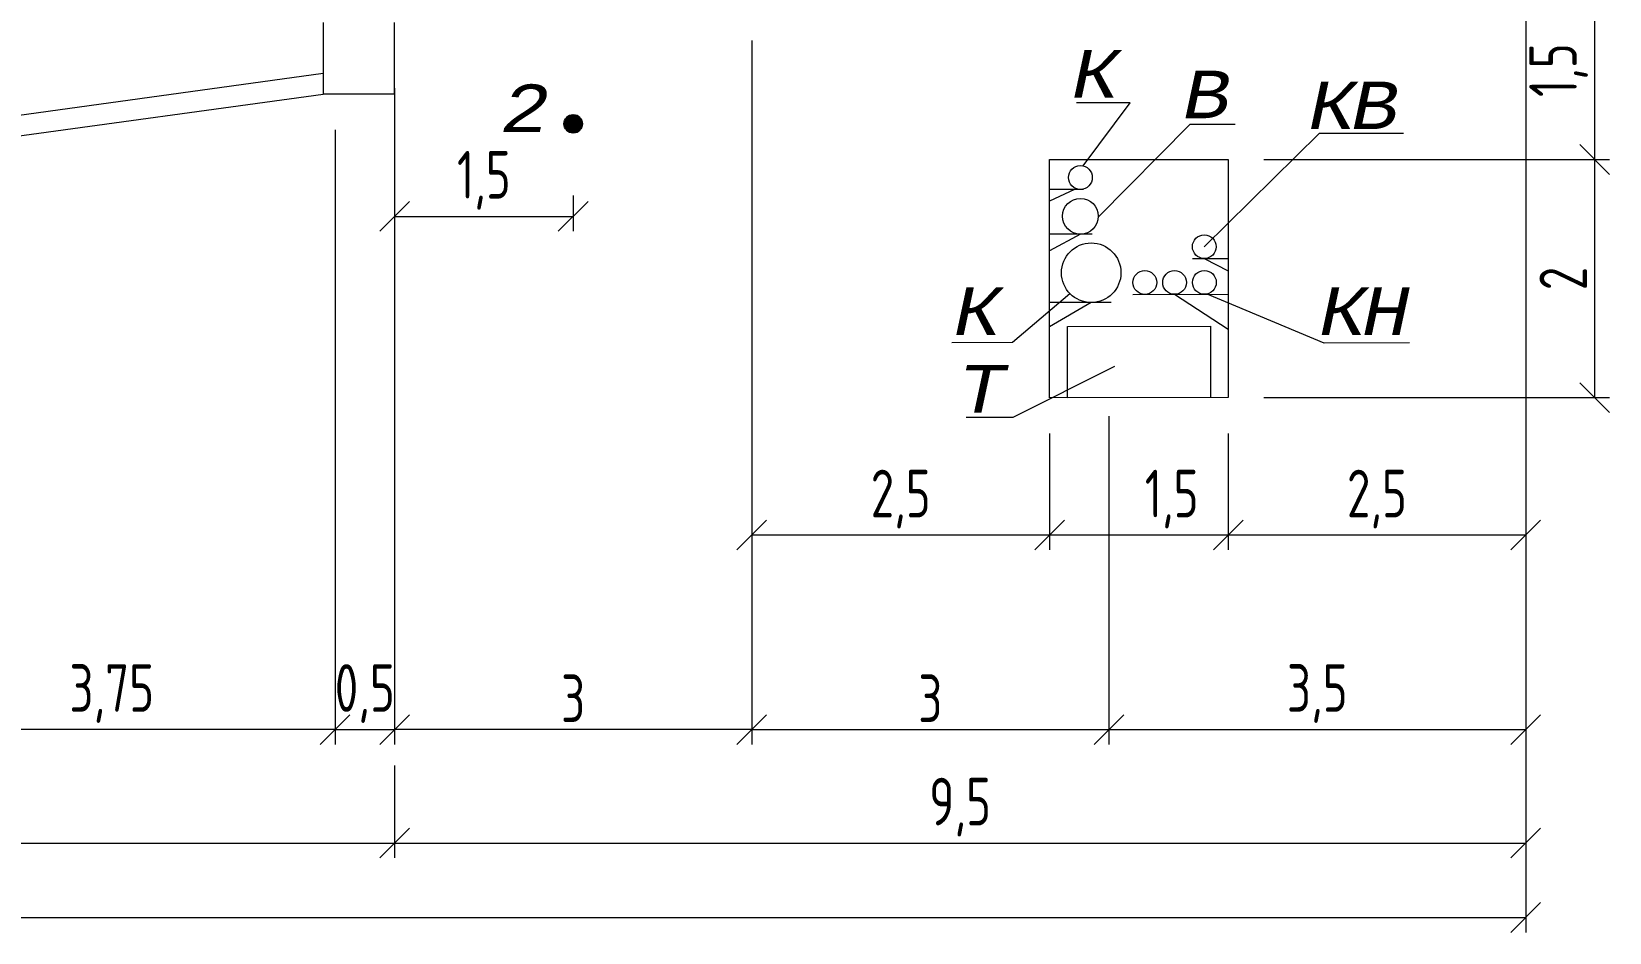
# Model space of a CAD drawing. Header units: millimetres. Extents: x 61790 to 115820, y -121437 to -29877.
# Drawn here: x 102567 to 115820, y -60010 to -52445 of the extents above; entities that cross this region are included whole.
import ezdxf

# ---------------------------------------------------------------- set-up
doc = ezdxf.new("R2010")
doc.units = ezdxf.units.MM
for name, color, linetype, lineweight in [('Линия 0.2', 220, 'Continuous', 20), ('Размер', 94, 'Continuous', 15), ('Інж. мережі', 205, 'Continuous', 18)]:
    doc.layers.add(name, color=color, linetype=linetype, lineweight=lineweight)
doc.styles.get("Standard").update_dxf_attribs({"font": 'isocteui.ttf', "width": 0.8})
doc.styles.add('стиль1', font='arial.ttf')
doc.dimstyles.new('М-100', dxfattribs={"dimscale": 100, "dimtxt": 4, "dimasz": 2.5, "dimexe": 1.25, "dimexo": 3, "dimtad": 1, "dimlfac": 0.001, "dimtxsty": 'Standard', "dimblk": 'OBLIQUE', "dimcen": 2.5, "dimadec": 0, "dimazin": 0, "dimtfac": 1, "dimtmove": 0, "dimatfit": 3, "dimldrblk": 'OBLIQUE', "dimfxl": 1.25, "dimlwd": -1, "dimlwe": -1, "dimarcsym": 0})

# ---------------------------------------------------------------- blocks, each defined once
blk = doc.blocks.new('_Oblique')
at = {"color": 0, "linetype": 'ByBlock', "lineweight": -2}
blk.add_line((-0.5, -0.5), (0.5, 0.5), dxfattribs=at)
blk = doc.blocks.new('*D50')
at = {"layer": 'Defpoints', "color": 0, "ltscale": 1000, "transparency": 16777216}
for p in [(108616, -52220), (105616, -52620), (105616, -58307)]:
    blk.add_point(p, dxfattribs=at)
at = {"layer": 'Размер', "color": 0, "ltscale": 1000, "transparency": 16777216}
for p, q in [((108616, -52520), (108616, -58432)), ((105616, -52920), (105616, -58432)), ((108616, -58307), (105616, -58307))]:
    blk.add_line(p, q, dxfattribs=at)
at = {"layer": 'Размер', "color": 0, "ltscale": 1000, "transparency": 16777216, "xscale": 250, "yscale": 250, "zscale": 250, "rotation": 180}
blk.add_blockref('_Oblique', (105616, -58307), dxfattribs=at)
at = {"layer": 'Размер', "color": 0, "ltscale": 1000, "transparency": 16777216, "xscale": 250, "yscale": 250, "zscale": 250}
blk.add_blockref('_Oblique', (108616, -58307), dxfattribs=at)
at = {"layer": 'Размер', "color": 0, "ltscale": 1000, "transparency": 16777216, "insert": (107116, -58044), "char_height": 400, "attachment_point": 5}
blk.add_mtext('3', dxfattribs=at)
blk = doc.blocks.new('*D54')
at = {"layer": 'Defpoints', "color": 0, "ltscale": 1000, "transparency": 16777216}
for p in [(108616, -52520), (111616, -55375), (111616, -58307)]:
    blk.add_point(p, dxfattribs=at)
at = {"layer": 'Размер', "color": 0, "ltscale": 1000, "transparency": 16777216}
for p, q in [((108616, -52820), (108616, -58432)), ((111616, -55675), (111616, -58432)), ((108616, -58307), (111616, -58307))]:
    blk.add_line(p, q, dxfattribs=at)
at = {"layer": 'Размер', "color": 0, "ltscale": 1000, "transparency": 16777216, "xscale": 250, "yscale": 250, "zscale": 250, "rotation": 180}
blk.add_blockref('_Oblique', (108616, -58307), dxfattribs=at)
at = {"layer": 'Размер', "color": 0, "ltscale": 1000, "transparency": 16777216, "xscale": 250, "yscale": 250, "zscale": 250}
blk.add_blockref('_Oblique', (111616, -58307), dxfattribs=at)
at = {"layer": 'Размер', "color": 0, "ltscale": 1000, "transparency": 16777216, "insert": (110116, -58044), "char_height": 400, "attachment_point": 5}
blk.add_mtext('3', dxfattribs=at)
blk = doc.blocks.new('*D55')
at = {"layer": 'Defpoints', "color": 0, "ltscale": 1000, "transparency": 16777216}
for p in [(105116, -54399), (105616, -54399), (105616, -58307)]:
    blk.add_point(p, dxfattribs=at)
at = {"layer": 'Размер', "color": 0, "ltscale": 1000, "transparency": 16777216}
for p, q in [((105116, -54699), (105116, -58432)), ((105616, -54699), (105616, -58432)), ((105116, -58307), (105616, -58307))]:
    blk.add_line(p, q, dxfattribs=at)
at = {"layer": 'Размер', "color": 0, "ltscale": 1000, "transparency": 16777216, "xscale": 250, "yscale": 250, "zscale": 250, "rotation": 180}
blk.add_blockref('_Oblique', (105116, -58307), dxfattribs=at)
at = {"layer": 'Размер', "color": 0, "ltscale": 1000, "transparency": 16777216, "xscale": 250, "yscale": 250, "zscale": 250}
blk.add_blockref('_Oblique', (105616, -58307), dxfattribs=at)
at = {"layer": 'Размер', "color": 0, "ltscale": 1000, "transparency": 16777216, "insert": (105366, -58004), "char_height": 400, "attachment_point": 5}
blk.add_mtext('0,5', dxfattribs=at)
blk = doc.blocks.new('*D56')
at = {"layer": 'Defpoints', "color": 0, "ltscale": 1000, "transparency": 16777216}
for p in [(105616, -53520), (107116, -53520), (107116, -53997)]:
    blk.add_point(p, dxfattribs=at)
at = {"layer": 'Размер', "color": 0, "ltscale": 1000, "transparency": 16777216}
for p, q in [((105616, -53820), (105616, -54122)), ((107116, -53820), (107116, -54122)), ((105616, -53997), (107116, -53997))]:
    blk.add_line(p, q, dxfattribs=at)
at = {"layer": 'Размер', "color": 0, "ltscale": 1000, "transparency": 16777216, "xscale": 250, "yscale": 250, "zscale": 250, "rotation": 180}
blk.add_blockref('_Oblique', (105616, -53997), dxfattribs=at)
at = {"layer": 'Размер', "color": 0, "ltscale": 1000, "transparency": 16777216, "xscale": 250, "yscale": 250, "zscale": 250}
blk.add_blockref('_Oblique', (107116, -53997), dxfattribs=at)
at = {"layer": 'Размер', "color": 0, "ltscale": 1000, "transparency": 16777216, "insert": (106366, -53694), "char_height": 400, "attachment_point": 5}
blk.add_mtext('1,5', dxfattribs=at)
blk = doc.blocks.new('*D63')
at = {"layer": 'Defpoints', "color": 0, "ltscale": 1000, "transparency": 16777216}
for p in [(115116, -56988), (63116, -58307), (115116, -59885)]:
    blk.add_point(p, dxfattribs=at)
at = {"layer": 'Размер', "color": 0, "ltscale": 1000, "transparency": 16777216}
for p, q in [((115116, -57288), (115116, -60010)), ((63116, -58607), (63116, -60010)), ((63116, -59885), (115116, -59885))]:
    blk.add_line(p, q, dxfattribs=at)
at = {"layer": 'Размер', "color": 0, "ltscale": 1000, "transparency": 16777216, "xscale": 250, "yscale": 250, "zscale": 250, "rotation": 180}
blk.add_blockref('_Oblique', (63116, -59885), dxfattribs=at)
at = {"layer": 'Размер', "color": 0, "ltscale": 1000, "transparency": 16777216, "xscale": 250, "yscale": 250, "zscale": 250}
blk.add_blockref('_Oblique', (115116, -59885), dxfattribs=at)
at = {"layer": 'Размер', "color": 0, "ltscale": 1000, "transparency": 16777216, "insert": (89116, -59623), "char_height": 400, "attachment_point": 5}
blk.add_mtext('52', dxfattribs=at)
blk = doc.blocks.new('*D67')
at = {"layer": 'Defpoints', "color": 0, "ltscale": 1000, "transparency": 16777216}
for p in [(105116, -52970), (101366, -54635), (101366, -58307)]:
    blk.add_point(p, dxfattribs=at)
at = {"layer": 'Размер', "color": 0, "ltscale": 1000, "transparency": 16777216}
for p, q in [((105116, -53270), (105116, -58432)), ((101366, -54935), (101366, -58432)), ((105116, -58307), (101366, -58307))]:
    blk.add_line(p, q, dxfattribs=at)
at = {"layer": 'Размер', "color": 0, "ltscale": 1000, "transparency": 16777216, "xscale": 250, "yscale": 250, "zscale": 250, "rotation": 180}
blk.add_blockref('_Oblique', (101366, -58307), dxfattribs=at)
at = {"layer": 'Размер', "color": 0, "ltscale": 1000, "transparency": 16777216, "xscale": 250, "yscale": 250, "zscale": 250}
blk.add_blockref('_Oblique', (105116, -58307), dxfattribs=at)
at = {"layer": 'Размер', "color": 0, "ltscale": 1000, "transparency": 16777216, "insert": (103241, -58004), "char_height": 400, "attachment_point": 5}
blk.add_mtext('3,75', dxfattribs=at)
blk = doc.blocks.new('*D70')
at = {"layer": 'Defpoints', "color": 0, "ltscale": 1000, "transparency": 16777216}
for p in [(115116, -52019), (111616, -55375), (115116, -58307)]:
    blk.add_point(p, dxfattribs=at)
at = {"layer": 'Размер', "color": 0, "ltscale": 1000, "transparency": 16777216}
for p, q in [((115116, -52319), (115116, -58432)), ((111616, -55675), (111616, -58432)), ((111616, -58307), (115116, -58307))]:
    blk.add_line(p, q, dxfattribs=at)
at = {"layer": 'Размер', "color": 0, "ltscale": 1000, "transparency": 16777216, "xscale": 250, "yscale": 250, "zscale": 250, "rotation": 180}
blk.add_blockref('_Oblique', (111616, -58307), dxfattribs=at)
at = {"layer": 'Размер', "color": 0, "ltscale": 1000, "transparency": 16777216, "xscale": 250, "yscale": 250, "zscale": 250}
blk.add_blockref('_Oblique', (115116, -58307), dxfattribs=at)
at = {"layer": 'Размер', "color": 0, "ltscale": 1000, "transparency": 16777216, "insert": (113366, -58004), "char_height": 400, "attachment_point": 5}
blk.add_mtext('3,5', dxfattribs=at)
blk = doc.blocks.new('*D101')
at = {"layer": 'Defpoints', "color": 0, "ltscale": 1000, "transparency": 16777216}
for p in [(72616, -58307), (105616, -58307), (105616, -59260)]:
    blk.add_point(p, dxfattribs=at)
at = {"layer": 'Размер', "color": 0, "ltscale": 1000, "transparency": 16777216}
for p, q in [((72616, -58607), (72616, -59385)), ((105616, -58607), (105616, -59385)), ((72616, -59260), (105616, -59260))]:
    blk.add_line(p, q, dxfattribs=at)
at = {"layer": 'Размер', "color": 0, "ltscale": 1000, "transparency": 16777216, "xscale": 250, "yscale": 250, "zscale": 250, "rotation": 180}
blk.add_blockref('_Oblique', (72616, -59260), dxfattribs=at)
at = {"layer": 'Размер', "color": 0, "ltscale": 1000, "transparency": 16777216, "xscale": 250, "yscale": 250, "zscale": 250}
blk.add_blockref('_Oblique', (105616, -59260), dxfattribs=at)
at = {"layer": 'Размер', "color": 0, "ltscale": 1000, "transparency": 16777216, "insert": (89116, -58998), "char_height": 400, "attachment_point": 5}
blk.add_mtext('33', dxfattribs=at)
blk = doc.blocks.new('*D103')
at = {"layer": 'Defpoints', "color": 0, "ltscale": 1000, "transparency": 16777216}
for p in [(105616, -58307), (115116, -58307), (115116, -59260)]:
    blk.add_point(p, dxfattribs=at)
at = {"layer": 'Размер', "color": 0, "ltscale": 1000, "transparency": 16777216}
for p, q in [((105616, -58607), (105616, -59385)), ((115116, -58607), (115116, -59385)), ((105616, -59260), (115116, -59260))]:
    blk.add_line(p, q, dxfattribs=at)
at = {"layer": 'Размер', "color": 0, "ltscale": 1000, "transparency": 16777216, "xscale": 250, "yscale": 250, "zscale": 250, "rotation": 180}
blk.add_blockref('_Oblique', (105616, -59260), dxfattribs=at)
at = {"layer": 'Размер', "color": 0, "ltscale": 1000, "transparency": 16777216, "xscale": 250, "yscale": 250, "zscale": 250}
blk.add_blockref('_Oblique', (115116, -59260), dxfattribs=at)
at = {"layer": 'Размер', "color": 0, "ltscale": 1000, "transparency": 16777216, "insert": (110366, -58958), "char_height": 400, "attachment_point": 5}
blk.add_mtext('9,5', dxfattribs=at)
blk = doc.blocks.new('*D107')
at = {"layer": 'Defpoints', "color": 0, "ltscale": 1000, "transparency": 16777216}
for p in [(112672, -52019), (112616, -53519), (115695, -53519)]:
    blk.add_point(p, dxfattribs=at)
at = {"layer": 'Размер', "color": 0, "ltscale": 1000, "transparency": 16777216}
for p, q in [((112972, -52019), (115820, -52019)), ((115695, -52019), (115695, -53519)), ((112916, -53519), (115820, -53519))]:
    blk.add_line(p, q, dxfattribs=at)
at = {"layer": 'Размер', "color": 0, "ltscale": 1000, "transparency": 16777216, "xscale": 250, "yscale": 250, "zscale": 250}
for p, rotation in [((115695, -52019), 90), ((115695, -53519), 270)]:
    blk.add_blockref('_Oblique', p, dxfattribs=dict(at, rotation=rotation))
at = {"layer": 'Размер', "color": 0, "ltscale": 1000, "transparency": 16777216, "insert": (115392, -52769), "char_height": 400, "attachment_point": 5, "rotation": 90}
blk.add_mtext('1,5', dxfattribs=at)
blk = doc.blocks.new('*D104')
at = {"layer": 'Defpoints', "color": 0, "ltscale": 1000, "transparency": 16777216}
for p in [(112616, -53519), (112618, -55519), (115695, -55519)]:
    blk.add_point(p, dxfattribs=at)
at = {"layer": 'Размер', "color": 0, "ltscale": 1000, "transparency": 16777216}
for p, q in [((112916, -53519), (115820, -53519)), ((115695, -53519), (115695, -55519)), ((112918, -55519), (115820, -55519))]:
    blk.add_line(p, q, dxfattribs=at)
at = {"layer": 'Размер', "color": 0, "ltscale": 1000, "transparency": 16777216, "xscale": 250, "yscale": 250, "zscale": 250}
for p, rotation in [((115695, -53519), 90), ((115695, -55519), 270)]:
    blk.add_blockref('_Oblique', p, dxfattribs=dict(at, rotation=rotation))
at = {"layer": 'Размер', "color": 0, "ltscale": 1000, "transparency": 16777216, "insert": (115432, -54519), "char_height": 400, "attachment_point": 5, "rotation": 90}
blk.add_mtext('2', dxfattribs=at)
blk = doc.blocks.new('*D105')
at = {"layer": 'Defpoints', "color": 0, "ltscale": 1000, "transparency": 16777216}
for p in [(112618, -55521), (115116, -55519), (112618, -56673)]:
    blk.add_point(p, dxfattribs=at)
at = {"layer": 'Размер', "color": 0, "ltscale": 1000, "transparency": 16777216}
for p, q in [((112618, -55821), (112618, -56798)), ((115116, -55819), (115116, -56798)), ((115116, -56673), (112618, -56673))]:
    blk.add_line(p, q, dxfattribs=at)
at = {"layer": 'Размер', "color": 0, "ltscale": 1000, "transparency": 16777216, "xscale": 250, "yscale": 250, "zscale": 250, "rotation": 180}
blk.add_blockref('_Oblique', (112618, -56673), dxfattribs=at)
at = {"layer": 'Размер', "color": 0, "ltscale": 1000, "transparency": 16777216, "xscale": 250, "yscale": 250, "zscale": 250}
blk.add_blockref('_Oblique', (115116, -56673), dxfattribs=at)
at = {"layer": 'Размер', "color": 0, "ltscale": 1000, "transparency": 16777216, "insert": (113867, -56371), "char_height": 400, "attachment_point": 5}
blk.add_mtext('2,5', dxfattribs=at)
blk = doc.blocks.new('*D108')
at = {"layer": 'Defpoints', "color": 0, "ltscale": 1000, "transparency": 16777216}
for p in [(111118, -55520), (112618, -55519), (111118, -56673)]:
    blk.add_point(p, dxfattribs=at)
at = {"layer": 'Размер', "color": 0, "ltscale": 1000, "transparency": 16777216}
for p, q in [((111118, -55820), (111118, -56798)), ((112618, -55819), (112618, -56798)), ((112618, -56673), (111118, -56673))]:
    blk.add_line(p, q, dxfattribs=at)
at = {"layer": 'Размер', "color": 0, "ltscale": 1000, "transparency": 16777216, "xscale": 250, "yscale": 250, "zscale": 250, "rotation": 180}
blk.add_blockref('_Oblique', (111118, -56673), dxfattribs=at)
at = {"layer": 'Размер', "color": 0, "ltscale": 1000, "transparency": 16777216, "xscale": 250, "yscale": 250, "zscale": 250}
blk.add_blockref('_Oblique', (112618, -56673), dxfattribs=at)
at = {"layer": 'Размер', "color": 0, "ltscale": 1000, "transparency": 16777216, "insert": (112143, -56371), "char_height": 400, "attachment_point": 5}
blk.add_mtext('1,5', dxfattribs=at)
blk = doc.blocks.new('*D106')
at = {"layer": 'Defpoints', "color": 0, "ltscale": 1000, "transparency": 16777216}
for p in [(108616, -55520), (111118, -55520), (108616, -56673)]:
    blk.add_point(p, dxfattribs=at)
at = {"layer": 'Размер', "color": 0, "ltscale": 1000, "transparency": 16777216}
for p, q in [((108616, -55820), (108616, -56798)), ((111118, -55820), (111118, -56798)), ((111118, -56673), (108616, -56673))]:
    blk.add_line(p, q, dxfattribs=at)
at = {"layer": 'Размер', "color": 0, "ltscale": 1000, "transparency": 16777216, "xscale": 250, "yscale": 250, "zscale": 250, "rotation": 180}
blk.add_blockref('_Oblique', (108616, -56673), dxfattribs=at)
at = {"layer": 'Размер', "color": 0, "ltscale": 1000, "transparency": 16777216, "xscale": 250, "yscale": 250, "zscale": 250}
blk.add_blockref('_Oblique', (111118, -56673), dxfattribs=at)
at = {"layer": 'Размер', "color": 0, "ltscale": 1000, "transparency": 16777216, "insert": (109867, -56371), "char_height": 400, "attachment_point": 5}
blk.add_mtext('2,5', dxfattribs=at)

msp = doc.modelspace()

# ---------------------------------------------------------------- hatches: boundary and pattern name
at = {"ltscale": 1000}
h = msp.add_hatch(color=0, dxfattribs=at)
h.dxf.hatch_style = 1
h.paths.add_polyline_path([(107191.38, -53219.541, 1), (107041.38, -53219.541, 1)])

# ---------------------------------------------------------------- linework, layer by layer
at = {"color": 0, "ltscale": 1000}
msp.add_circle((107116.38, -53219.541), 75, dxfattribs=at)
at = {"layer": 'Линия 0.2', "color": 0, "ltscale": 1000}
for p, q in [((105016.38, -52369.336), (105016.38, -52969.541)), ((105616.174, -52969.541), (105616.38, -52369.541)), ((89386.8, -54952.662), (105016.38, -52793.035)), ((89479.93, -55107.971), (105016.38, -52969.541)), ((105616.38, -52969.541), (105016.38, -52969.541))]:
    msp.add_line(p, q, dxfattribs=at)
at = {"layer": 'Інж. мережі', "color": 0}
for points in [[(111399.732, -53573.33), (111794.589, -53043.438), (111342.964, -53043.82)], [(112675.959, -53224.158), (112294.412, -53224.481), (111526.104, -54003.646)], [(114089.601, -53300.905), (113380.805, -53301.504), (112416.998, -54251.108)], [(111118.07, -55520.247), (111116.38, -53520.248), (112616.38, -53518.981), (112618.07, -55518.98), (111118.07, -55520.247)], [(111401.136, -53770.464), (111116.592, -53770.704)], [(111401.136, -53770.464), (111116.592, -53770.704)], [(111326.136, -53770.527), (111116.675, -53868.978)], [(111326.136, -53770.527), (111116.675, -53868.978)], [(111476.453, -54145.4), (111116.909, -54145.704)], [(111476.453, -54145.4), (111116.909, -54145.704)], [(111376.453, -54145.485), (111117.028, -54286.786)], [(111376.453, -54145.485), (111117.028, -54286.786)], [(112317.083, -54351.193), (112617.083, -54350.939)], [(112317.083, -54351.193), (112617.083, -54350.939)], [(112417.083, -54351.108), (112617.17, -54454.527)], [(112417.083, -54351.108), (112617.17, -54454.527)], [(110296.618, -55054.633), (110805.494, -55054.203), (111287.991, -54644.28)], [(111635.809, -54719.81), (111117.394, -54720.248)], [(111635.809, -54719.81), (111117.394, -54720.248)], [(111467.394, -54719.952), (111117.567, -54924.378)], [(111467.394, -54719.952), (111117.567, -54924.378)], [(111817.337, -54651.615), (112617.336, -54650.939)], [(111817.337, -54651.615), (112617.336, -54650.939)], [(112167.336, -54651.32), (112617.583, -54942.995)], [(112167.336, -54651.32), (112617.583, -54942.995)], [(114140.53, -55059.871), (113423.427, -55060.477), (112440.888, -54651.088)], [(110416.443, -55683.667), (110812.928, -55684.078), (111665.997, -55255.559)]]:
    msp.add_lwpolyline(points, dxfattribs=at)
msp.add_lwpolyline([(112467.563, -54919.107), (112468.07, -55519.107), (111268.07, -55520.121), (111267.563, -54920.121)], close=True, dxfattribs=at)
for centre, radius in [((111376.051, -53670.485), 100), ((111376.326, -53995.485), 150), ((112416.998, -54251.108), 100), ((111467.183, -54469.952), 250), ((111917.252, -54551.531), 100), ((112167.252, -54551.32), 100), ((112417.252, -54551.108), 100)]:
    msp.add_circle(centre, radius, dxfattribs=at)

# ---------------------------------------------------------------- texts
at = {"color": 0, "lineweight": 25, "ltscale": 1000, "insert": (106917.444, -52889.369), "char_height": 400, "attachment_point": 3, "style": 'стиль1'}
msp.add_mtext_dynamic_manual_height_columns('{\\fISOCTEUR|b0|i1|c204|p49;2}', width=613.06669, gutter_width=12.5, heights=[0], dxfattribs=at)
at = {"layer": 'Інж. мережі', "color": 0, "lineweight": 25, "ltscale": 1000, "char_height": 400, "attachment_point": 3, "style": 'стиль1'}
for s, width, insert in [('{\\fISOCTEUR|b0|i1|c204|p49;К}', 613.06669, (111705.396, -52599.641)), ('{\\fISOCTEUR|b0|i1|c204|p49;В}', 613.06669, (112641.232, -52772.379)), ('{\\fISOCTEUR|b0|i1|c204|p49;\\T0.9;КВ}', 613.06669, (114013.863, -52864.167)), ('{\\fISOCTEUR|b0|i1|c204|p49;К}', 613.06669, (110714.049, -54592.081)), ('{\\fISOCTEUR|b0|i1|c204|p49;\\T0.9;КН}', 613.06669, (114103.875, -54592.334)), ('{\\fISOCTEUR|b0|i1|c204|p49;\\T0.9;Т}', 400, (110708.967, -55244.657))]:
    msp.add_mtext_dynamic_manual_height_columns(s, width=width, gutter_width=12.5, heights=[0], dxfattribs=dict(at, insert=insert))

# ---------------------------------------------------------------- dimensions: what is measured, and where the dimension line sits
at = {"layer": 'Размер', "color": 0, "ltscale": 1000}
for base, p1, p2, angle, picture, middle in [((115694.587, -53518.981), (112671.784, -52018.981), (112616.38, -53518.981), 90, '*D107', (115392.087, -52768.981)), ((105616.38, -58306.539), (108616.38, -52219.541), (105616.38, -52619.541), 180, '*D50', (107116.38, -58044.039)), ((111616.38, -58306.539), (108616.38, -52519.541), (111616.38, -55375.26), 180, '*D54', (110116.38, -58044.039)), ((101366.38, -58306.539), (105116.38, -52969.541), (101366.38, -54635.211), 180, '*D67', (103241.38, -58004.039)), ((115694.587, -55518.98), (112616.38, -53518.981), (112618.07, -55518.98), 90, '*D104', (115432.087, -54518.98)), ((107116.38, -53996.914), (105616.38, -53519.541), (107116.38, -53519.541), 180, '*D56', (106366.38, -53694.414)), ((108616.38, -56673.31), (111118.07, -55520.247), (108616.38, -55520.247), 180, '*D106', (109867.225, -56370.81)), ((112618.072, -56673.31), (115116.38, -55518.98), (112618.072, -55521.091), 180, '*D105', (113867.226, -56370.81))]:
    dim = msp.add_linear_dim(base=base, p1=p1, p2=p2, angle=angle, dimstyle='М-100', dxfattribs=at)
    dim.commit()
    dim.dimension.update_dxf_attribs({"geometry": picture, "text_midpoint": middle})
for base, p1, p2, picture, middle in [((115116.38, -58306.539), (111616.38, -55375.26), (115116.38, -52018.981), '*D70', (113366.38, -58004.039)), ((105616.38, -59260.013), (72616.38, -58306.539), (105616.38, -58306.539), '*D101', (89116.38, -58997.513)), ((115116.38, -59260.013), (105616.38, -58306.539), (115116.38, -58306.539), '*D103', (110366.38, -58957.513))]:
    dim = msp.add_linear_dim(base=base, p1=p1, p2=p2, dimstyle='М-100', dxfattribs=at)
    dim.commit()
    dim.dimension.update_dxf_attribs({"geometry": picture, "text_midpoint": middle})
for base, p1, p2, picture, middle in [((105616.38, -58306.539), (105116.38, -54398.895), (105616.38, -54398.895), '*D55', (105366.38, -58306.539)), ((111118.07, -56673.31), (112618.07, -55518.98), (111118.07, -55520.247), '*D108', (112143.085, -56673.31))]:
    dim = msp.add_linear_dim(base=base, p1=p1, p2=p2, angle=180, dimstyle='М-100', dxfattribs=at)
    dim.commit()
    dim.dimension.update_dxf_attribs({"geometry": picture, "text_midpoint": middle, "dimtype": 160})
dim = msp.add_linear_dim(base=(115116.38, -59885.325), p1=(63116.38, -58306.539), p2=(115116.38, -56988.225), dimstyle='М-100', dxfattribs=at)
dim.commit()
dim.dimension.update_dxf_attribs({"geometry": '*D63', "text_midpoint": (89116.38, -59885.325), "dimtype": 160})

doc.saveas('drawing.dxf')
